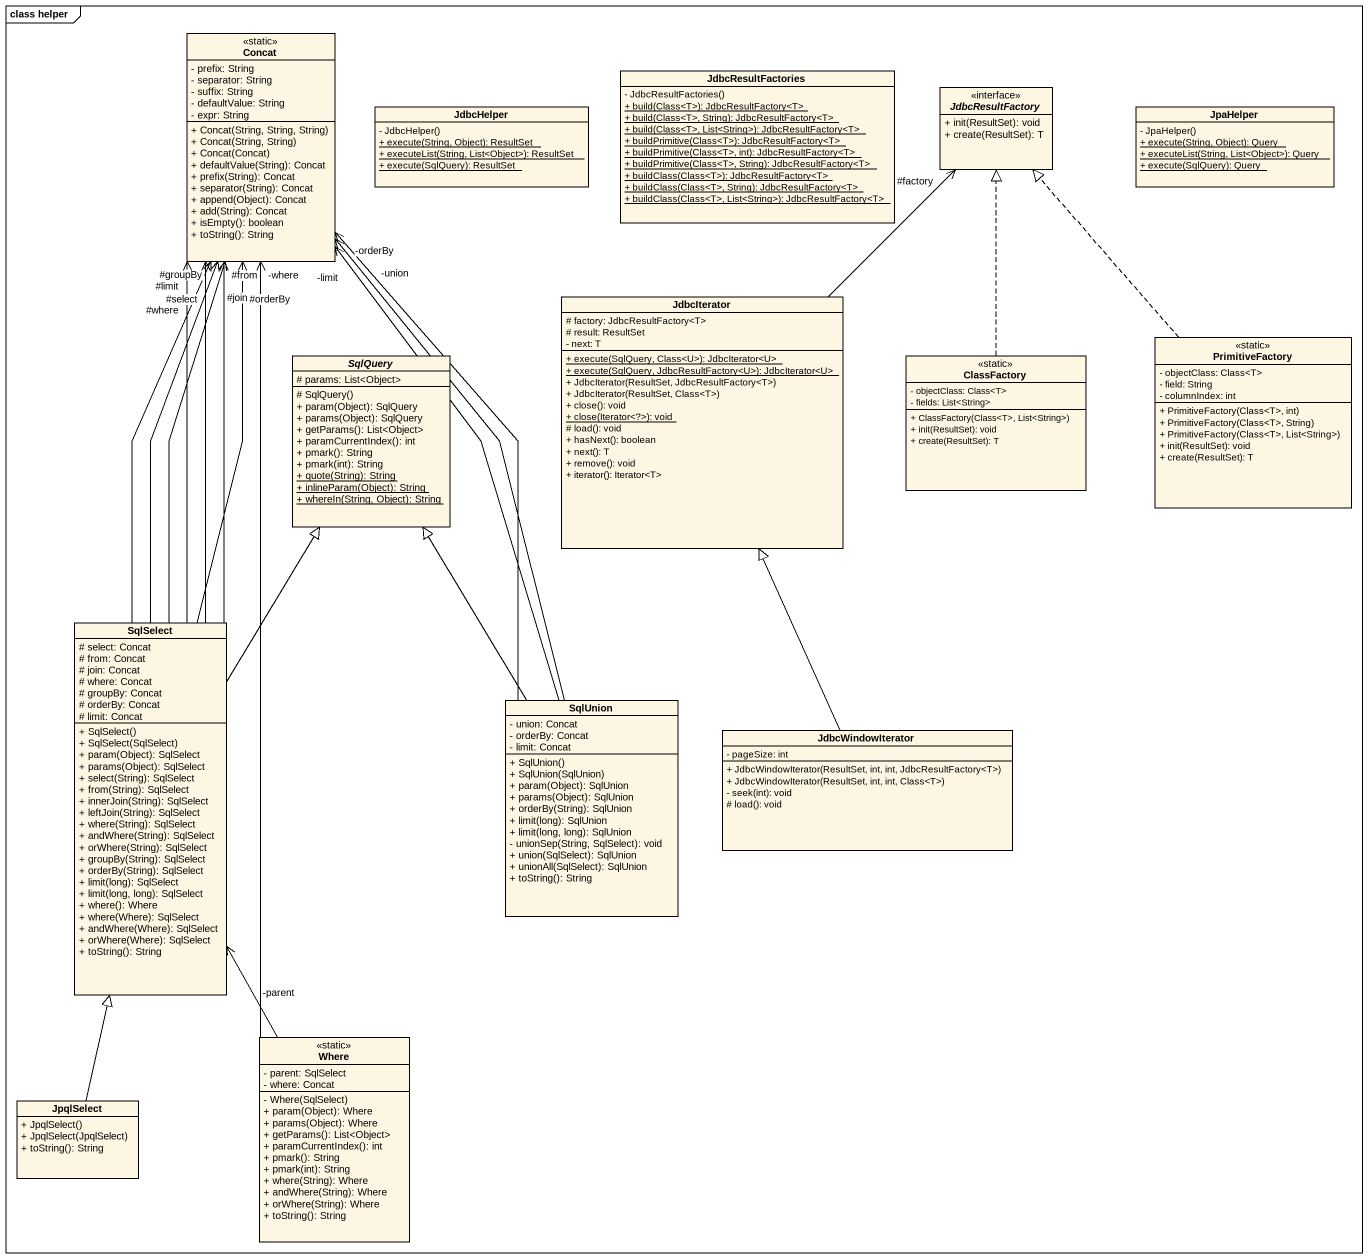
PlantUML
@startuml
mainframe class helper
hide circle
hide empty members
skinparam classAttributeIconSize 0
class Concat <<static>> {
  - prefix: String
  - separator: String
  - suffix: String
  - defaultValue: String
  - expr: String
  + Concat(String, String, String)
  + Concat(String, String)
  + Concat(Concat)
  + defaultValue(String): Concat
  + prefix(String): Concat
  + separator(String): Concat
  + append(Object): Concat
  + add(String): Concat
  + isEmpty(): boolean
  + toString(): String
}
class JdbcResultFactories {
  - JdbcResultFactories()
  {static} + build(Class<T>): JdbcResultFactory<T>
  {static} + build(Class<T>, String): JdbcResultFactory<T>
  {static} + build(Class<T>, List<String>): JdbcResultFactory<T>
  {static} + buildPrimitive(Class<T>): JdbcResultFactory<T>
  {static} + buildPrimitive(Class<T>, int): JdbcResultFactory<T>
  {static} + buildPrimitive(Class<T>, String): JdbcResultFactory<T>
  {static} + buildClass(Class<T>): JdbcResultFactory<T>
  {static} + buildClass(Class<T>, String): JdbcResultFactory<T>
  {static} + buildClass(Class<T>, List<String>): JdbcResultFactory<T>
}
interface JdbcResultFactory <<interface>> {
  + init(ResultSet): void
  + create(ResultSet): T
}
class JdbcHelper {
  - JdbcHelper()
  {static} + execute(String, Object): ResultSet
  {static} + executeList(String, List<Object>): ResultSet
  {static} + execute(SqlQuery): ResultSet
}
class JpaHelper {
  - JpaHelper()
  {static} + execute(String, Object): Query
  {static} + executeList(String, List<Object>): Query
  {static} + execute(SqlQuery): Query
}
class JdbcIterator {
  # factory: JdbcResultFactory<T>
  # result: ResultSet
  - next: T
  {static} + execute(SqlQuery, Class~<U>): JdbcIterator~<U>
  {static} + execute(SqlQuery, JdbcResultFactory~<U>): JdbcIterator~<U>
  + JdbcIterator(ResultSet, JdbcResultFactory<T>)
  + JdbcIterator(ResultSet, Class<T>)
  + close(): void
  {static} + close(Iterator<?>): void
  # load(): void
  + hasNext(): boolean
  + next(): T
  + remove(): void
  + iterator(): Iterator<T>
}
class PrimitiveFactory <<static>> {
  - objectClass: Class<T>
  - field: String
  - columnIndex: int
  + PrimitiveFactory(Class<T>, int)
  + PrimitiveFactory(Class<T>, String)
  + PrimitiveFactory(Class<T>, List<String>)
  + init(ResultSet): void
  + create(ResultSet): T
}
abstract class SqlQuery {
  # params: List<Object>
  # SqlQuery()
  + param(Object): SqlQuery
  + params(Object): SqlQuery
  + getParams(): List<Object>
  + paramCurrentIndex(): int
  + pmark(): String
  + pmark(int): String
  {static} + quote(String): String
  {static} + inlineParam(Object): String
  {static} + whereIn(String, Object): String
}
class ClassFactory <<static>> {
  - objectClass: Class<T>
  - fields: List<String>
  + ClassFactory(Class<T>, List<String>)
  + init(ResultSet): void
  + create(ResultSet): T
}
class SqlSelect {
  # select: Concat
  # from: Concat
  # join: Concat
  # where: Concat
  # groupBy: Concat
  # orderBy: Concat
  # limit: Concat
  + SqlSelect()
  + SqlSelect(SqlSelect)
  + param(Object): SqlSelect
  + params(Object): SqlSelect
  + select(String): SqlSelect
  + from(String): SqlSelect
  + innerJoin(String): SqlSelect
  + leftJoin(String): SqlSelect
  + where(String): SqlSelect
  + andWhere(String): SqlSelect
  + orWhere(String): SqlSelect
  + groupBy(String): SqlSelect
  + orderBy(String): SqlSelect
  + limit(long): SqlSelect
  + limit(long, long): SqlSelect
  + where(): Where
  + where(Where): SqlSelect
  + andWhere(Where): SqlSelect
  + orWhere(Where): SqlSelect
  + toString(): String
}
class SqlUnion {
  - union: Concat
  - orderBy: Concat
  - limit: Concat
  + SqlUnion()
  + SqlUnion(SqlUnion)
  + param(Object): SqlUnion
  + params(Object): SqlUnion
  + orderBy(String): SqlUnion
  + limit(long): SqlUnion
  + limit(long, long): SqlUnion
  - unionSep(String, SqlSelect): void
  + union(SqlSelect): SqlUnion
  + unionAll(SqlSelect): SqlUnion
  + toString(): String
}
class JdbcWindowIterator {
  - pageSize: int
  + JdbcWindowIterator(ResultSet, int, int, JdbcResultFactory<T>)
  + JdbcWindowIterator(ResultSet, int, int, Class<T>)
  - seek(int): void
  # load(): void
}
class Where <<static>> {
  - parent: SqlSelect
  - where: Concat
  - Where(SqlSelect)
  + param(Object): Where
  + params(Object): Where
  + getParams(): List<Object>
  + paramCurrentIndex(): int
  + pmark(): String
  + pmark(int): String
  + where(String): Where
  + andWhere(String): Where
  + orWhere(String): Where
  + toString(): String
}
class JpqlSelect {
  + JpqlSelect()
  + JpqlSelect(JpqlSelect)
  + toString(): String
}
JdbcIterator -up-> "#factory" JdbcResultFactory
PrimitiveFactory .up.|> JdbcResultFactory
ClassFactory .up.|> JdbcResultFactory
SqlSelect -up-> "#from" Concat
SqlSelect -up-> "#groupBy" Concat
SqlSelect -up-> "#join" Concat
SqlSelect -up-> "#limit" Concat
SqlSelect -up-> "#orderBy" Concat
SqlSelect -up-> "#select" Concat
SqlSelect -up-> "#where" Concat
SqlSelect -up-|> SqlQuery
SqlUnion -up-> "-limit" Concat
SqlUnion -up-> "-orderBy" Concat
SqlUnion -up-> "-union" Concat
SqlUnion -up-|> SqlQuery
JdbcWindowIterator -up-|> JdbcIterator
Where -up-> "-where" Concat
Where -up-> "-parent" SqlSelect
JpqlSelect -up-|> SqlSelect
@enduml
